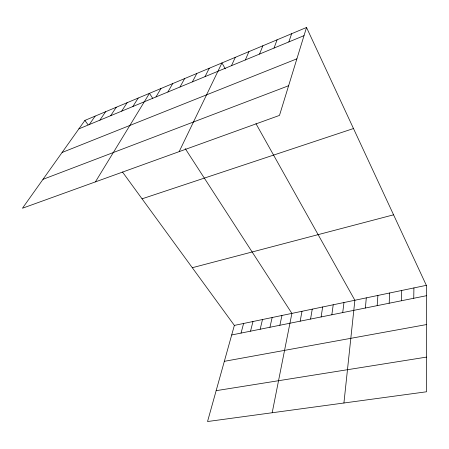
<?xml version="1.0" encoding="UTF-8"?>
<svg xmlns="http://www.w3.org/2000/svg" width="449" height="449" viewBox="0 0 449 449"><rect width="100%" height="100%" fill="white"/><g stroke="black" fill="none" stroke-linecap="round" stroke-linejoin="round"><path stroke-width="0.67" d="M413.742 298.271L413.922 287.932M401.344 300.774L401.715 290.481M389.154 303.227L389.71 292.984M377.171 305.646L377.906 295.448M365.385 308.02L366.294 297.872M343.923 403L354.873 300.252L255.958 123.649M342.727 312.588L343.962 302.531M331.839 314.783L333.225 304.77M321.119 316.943L322.651 306.981M310.562 319.071L312.24 309.153M300.173 321.164L301.986 311.292M272.184 412.749L291.889 313.396L185.224 148.585M279.862 325.261L281.944 315.473M269.939 327.259L272.145 317.516M260.162 329.229L262.485 319.531M250.531 331.171L252.972 321.518M241.04 333.085L243.599 323.476M122.51 172.023L234.361 325.402L207.539 421.532L426.55 391.775L426.337 285.339L306.527 27.468L84.883 120.416L22.45 208.235L279.491 115.404L306.527 27.468M288.853 41.931L291.648 33.703M274.03 48.065L277.1 39.809M259.533 54.065L262.867 45.776M245.362 59.936L248.937 51.618M231.488 65.677L235.298 57.337M179.162 151.639L221.952 62.933L225.28 68.871M205.019 76.639L209.262 68.259M192.385 81.87L196.825 73.473M180.004 86.999L184.634 78.586M167.87 92.023L172.685 83.598M155.977 96.945L160.961 88.509M95.407 181.884L149.466 93.33L152.795 98.471M132.876 106.508L138.191 98.062M121.662 111.156L127.129 102.703M110.662 115.707L116.269 107.255M99.863 120.18L105.616 111.722M89.272 124.564L95.154 116.111M78.872 128.869L304.012 35.651M62.085 152.48L296.884 58.825M42.997 179.331L288.612 85.737M142.058 198.823L353.481 128.532M192.29 267.716L393.571 214.818M234.361 325.402L426.337 285.339M231.69 334.971L426.359 295.728M224.337 361.327L426.415 324.582M216.149 390.669L426.483 357.107M84.883 120.416L88.111 124.85"/></g></svg>
